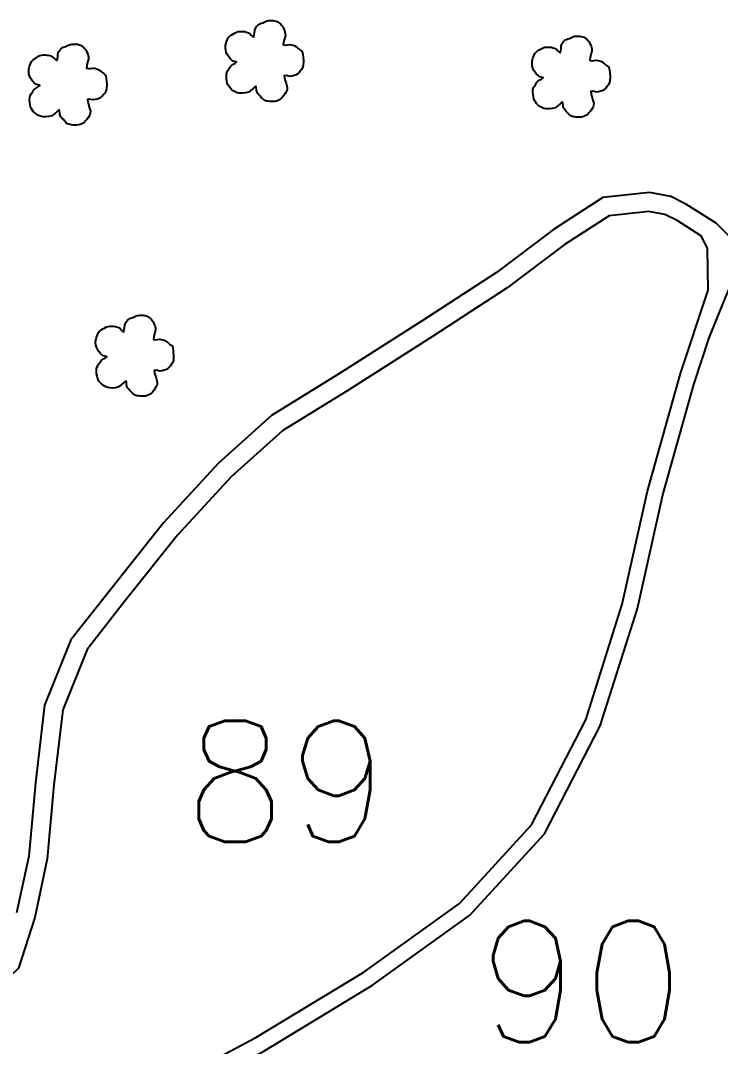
# Model space of a CAD drawing. Extents: x 730929 to 735129, y 7820181 to 7826121.
# Drawn here: x 732525.7 to 732675.8, y 7822302.5 to 7822522.6 of the extents above; entities that cross this region are included whole.
import ezdxf

# ---------------------------------------------------------------- set-up
doc = ezdxf.new("R2010")
doc.units = 0
doc.header["$MEASUREMENT"] = 0
doc.linetypes.add('CONTINUO', pattern=[0])
doc.linetypes.add('LIN0', pattern=[0])
for name, color, linetype in [('0114000475089', 5, 'Continuous'), ('0114000475090', 5, 'Continuous'), ('RESERVA', 3, 'Continuous'), ('SIMBOLO ARVORE', 118, 'Continuous'), ('TEXTO_NUN_TAL', 7, 'Continuous')]:
    doc.layers.add(name, color=color, linetype=linetype)
doc.styles.add('Simplex', font='simplex.shx')

msp = doc.modelspace()

# ---------------------------------------------------------------- linework, layer by layer
at = {"layer": '0114000475089', "linetype": 'CONTINUO', "flags": 128}
msp.add_lwpolyline([(732454.57, 7822325.61), (732461.98, 7822310.79), (732470.9, 7822294.11), (732478.02, 7822281.76), (732482.82, 7822280.65), (732489.1, 7822281.94), (732499.71, 7822283.86), (732530.06, 7822285.61), (732553.17, 7822292.18), (732576.18, 7822304.41), (732599.28, 7822318.44), (732619.83, 7822333.16), (732635.25, 7822350.05), (732646.91, 7822372.6), (732654.76, 7822397.35), (732660.16, 7822421.64), (732667.23, 7822446.88), (732673.21, 7822464.77), (732673.05, 7822473.7), (732671.77, 7822476.31), (732666.52, 7822479.66), (732663.88, 7822481.01), (732660.47, 7822481.65), (732651.97, 7822480.72), (732642.32, 7822474.45), (732630.07, 7822465.24), (732614.03, 7822454.8), (732595.86, 7822443.23), (732581.91, 7822434.61), (732570.88, 7822424.68), (732559.36, 7822412.2), (732548, 7822397.93), (732539.97, 7822387.69), (732534.72, 7822374.74), (732532.84, 7822358.63), (732531.38, 7822342.72), (732528.71, 7822330.15), (732525.2, 7822319.31), (732517.6, 7822312.01), (732508.49, 7822311.28), (732497.71, 7822320.91), (732487.73, 7822332.43), (732475.71, 7822339.87), (732466.31, 7822342.29), (732453.31, 7822341.67), (732450.4, 7822339.55), (732450.07, 7822336.75)], close=True, dxfattribs=at)
at = {"layer": '0114000475090', "linetype": 'CONTINUO', "flags": 128}
msp.add_lwpolyline([(732677.52, 7822464.76), (732679.75, 7822467.14), (732681.98, 7822467.29), (732687.82, 7822460.38), (732702.68, 7822443), (732719.9, 7822427.54), (732738, 7822417.08), (732743.81, 7822413.55), (732750.27, 7822408.54), (732753.47, 7822405.66), (732755.91, 7822399.27), (732748.82, 7822386.44), (732730.83, 7822366.61), (732709.72, 7822340.33), (732694.6, 7822317.97), (732678.35, 7822298.83), (732649, 7822275.21), (732612.76, 7822252.43), (732579.12, 7822235.43), (732550.52, 7822224.04), (732527.14, 7822209.25), (732520.19, 7822206.71), (732516.57, 7822209.9), (732510.06, 7822221.89), (732502.14, 7822238.1), (732492.76, 7822256.26), (732486.21, 7822268.19), (732484.54, 7822275.68), (732486.49, 7822277.61), (732494.7, 7822279.62), (732500.11, 7822280.51), (732530.63, 7822282.26), (732554.44, 7822289.04), (732577.85, 7822301.48), (732601.14, 7822315.63), (732622.08, 7822330.63), (732638.04, 7822348.11), (732650.03, 7822371.31), (732658.02, 7822396.47), (732663.43, 7822420.82), (732670.07, 7822444.53), (732673.42, 7822454.5)], close=True, dxfattribs=at)
at = {"layer": 'RESERVA', "flags": 128}
msp.add_lwpolyline([(732690.87, 7822462.97), (732674.87, 7822479.08), (732668.5, 7822483.14), (732665.18, 7822484.83), (732660.62, 7822485.69), (732650.58, 7822484.59), (732640.02, 7822477.73), (732627.77, 7822468.52), (732611.86, 7822458.16), (732593.73, 7822446.62), (732579.5, 7822437.82), (732568.07, 7822427.53), (732556.32, 7822414.8), (732544.87, 7822400.41), (732536.47, 7822389.71), (732530.81, 7822375.74), (732528.86, 7822359.05), (732527.42, 7822343.32), (732524.84, 7822331.18)], dxfattribs=at)
at = {"layer": 'SIMBOLO ARVORE', "linetype": 'LIN0', "elevation": 716.76, "flags": 128}
for points in [[(732576.08, 7822508.47), (732575.63, 7822508.08), (732575.13, 7822507.63), (732574.58, 7822507.21), (732573.94, 7822507.04), (732573.29, 7822506.97), (732572.67, 7822506.99), (732572.16, 7822507.1), (732571.71, 7822507.28), (732571.31, 7822507.52), (732570.93, 7822507.8), (732570.61, 7822508.12), (732570.34, 7822508.47), (732570.16, 7822508.8), (732570.03, 7822509.15), (732569.94, 7822509.56), (732569.86, 7822510.09), (732569.82, 7822510.64), (732569.83, 7822511.16), (732569.97, 7822511.55), (732570.15, 7822511.88), (732570.35, 7822512.17), (732570.51, 7822512.44), (732570.69, 7822512.69), (732570.9, 7822512.92), (732571.32, 7822513.2), (732571.72, 7822513.45), (732572, 7822513.67), (732571.88, 7822513.76), (732571.62, 7822513.82), (732571.3, 7822513.89), (732571.08, 7822514.03), (732570.85, 7822514.21), (732570.61, 7822514.46), (732570.32, 7822514.83), (732570.04, 7822515.26), (732569.8, 7822515.74), (732569.68, 7822516.23), (732569.63, 7822516.74), (732569.66, 7822517.26), (732569.8, 7822517.84), (732570.01, 7822518.38), (732570.24, 7822518.85), (732570.42, 7822519.09), (732570.62, 7822519.27), (732570.86, 7822519.42), (732571.2, 7822519.66), (732571.58, 7822519.9), (732571.98, 7822520.1), (732572.38, 7822520.2), (732572.77, 7822520.25), (732573.16, 7822520.26), (732573.49, 7822520.24), (732573.81, 7822520.2), (732574.1, 7822520.12), (732574.35, 7822520.04), (732574.6, 7822519.93), (732574.84, 7822519.78), (732575.14, 7822519.46), (732575.42, 7822519.18), (732575.66, 7822519.05), (732575.78, 7822519.43), (732575.85, 7822519.93), (732575.9, 7822520.44), (732575.95, 7822520.67), (732576.02, 7822520.84), (732576.11, 7822521), (732576.27, 7822521.27), (732576.48, 7822521.53), (732576.72, 7822521.77), (732577, 7822521.91), (732577.31, 7822522.01), (732577.63, 7822522.1), (732577.92, 7822522.25), (732578.21, 7822522.38), (732578.51, 7822522.5), (732578.84, 7822522.56), (732579.17, 7822522.59), (732579.51, 7822522.59), (732579.83, 7822522.57), (732580.15, 7822522.53), (732580.45, 7822522.45), (732580.73, 7822522.35), (732580.98, 7822522.21), (732581.22, 7822522.05), (732581.42, 7822521.88), (732581.61, 7822521.67), (732581.78, 7822521.44), (732581.97, 7822521.14), (732582.14, 7822520.81), (732582.28, 7822520.45), (732582.4, 7822520.14), (732582.47, 7822519.78), (732582.48, 7822519.36), (732582.28, 7822518.67), (732582.09, 7822517.98), (732582.02, 7822517.41), (732582.38, 7822517.31), (732582.86, 7822517.35), (732583.39, 7822517.43), (732583.78, 7822517.39), (732584.16, 7822517.3), (732584.52, 7822517.16), (732584.9, 7822516.91), (732585.26, 7822516.62), (732585.58, 7822516.32), (732585.83, 7822516.18), (732586.02, 7822515.98), (732586.17, 7822515.64), (732586.29, 7822514.8), (732586.35, 7822513.86), (732586.33, 7822512.96), (732586.17, 7822512.45), (732585.95, 7822512.06), (732585.67, 7822511.76), (732585.42, 7822511.45), (732585.13, 7822511.18), (732584.8, 7822510.96), (732584.36, 7822510.79), (732583.9, 7822510.67), (732583.43, 7822510.59), (732582.92, 7822510.73), (732582.5, 7822510.8), (732582.22, 7822510.7), (732582.37, 7822509.96), (732582.62, 7822509.07), (732582.86, 7822508.2), (732582.84, 7822507.75), (732582.74, 7822507.41), (732582.57, 7822507.13), (732582.36, 7822506.77), (732582.11, 7822506.42), (732581.84, 7822506.11), (732581.6, 7822505.86), (732581.34, 7822505.64), (732581.05, 7822505.47), (732580.69, 7822505.34), (732580.31, 7822505.25), (732579.91, 7822505.2), (732579.53, 7822505.19), (732579.15, 7822505.21), (732578.79, 7822505.26), (732578.5, 7822505.3), (732578.22, 7822505.37), (732577.95, 7822505.5), (732577.62, 7822505.78), (732577.29, 7822506.1), (732576.98, 7822506.45), (732576.72, 7822506.72), (732576.5, 7822507), (732576.33, 7822507.31), (732576.27, 7822507.77), (732576.22, 7822508.23), (732576.13, 7822508.6), (732576.13, 7822508.6)], [(732533.88, 7822503.42), (732533.43, 7822503.03), (732532.93, 7822502.58), (732532.38, 7822502.16), (732531.74, 7822501.99), (732531.09, 7822501.92), (732530.47, 7822501.94), (732529.96, 7822502.05), (732529.51, 7822502.23), (732529.11, 7822502.47), (732528.73, 7822502.75), (732528.41, 7822503.07), (732528.14, 7822503.42), (732527.96, 7822503.75), (732527.83, 7822504.1), (732527.74, 7822504.51), (732527.66, 7822505.04), (732527.62, 7822505.59), (732527.63, 7822506.11), (732527.77, 7822506.5), (732527.95, 7822506.83), (732528.15, 7822507.12), (732528.31, 7822507.39), (732528.48, 7822507.64), (732528.7, 7822507.87), (732529.12, 7822508.15), (732529.52, 7822508.4), (732529.8, 7822508.62), (732529.68, 7822508.71), (732529.42, 7822508.77), (732529.1, 7822508.84), (732528.88, 7822508.98), (732528.65, 7822509.16), (732528.41, 7822509.41), (732528.12, 7822509.78), (732527.84, 7822510.21), (732527.6, 7822510.69), (732527.48, 7822511.18), (732527.43, 7822511.69), (732527.45, 7822512.21), (732527.6, 7822512.79), (732527.81, 7822513.33), (732528.04, 7822513.8), (732528.22, 7822514.04), (732528.42, 7822514.22), (732528.66, 7822514.37), (732529, 7822514.61), (732529.37, 7822514.85), (732529.78, 7822515.05), (732530.18, 7822515.15), (732530.57, 7822515.2), (732530.95, 7822515.21), (732531.29, 7822515.19), (732531.61, 7822515.15), (732531.9, 7822515.07), (732532.15, 7822514.99), (732532.4, 7822514.88), (732532.64, 7822514.73), (732532.94, 7822514.41), (732533.22, 7822514.13), (732533.46, 7822514), (732533.57, 7822514.38), (732533.65, 7822514.88), (732533.7, 7822515.39), (732533.75, 7822515.62), (732533.82, 7822515.79), (732533.91, 7822515.95), (732534.07, 7822516.21), (732534.28, 7822516.48), (732534.52, 7822516.72), (732534.8, 7822516.86), (732535.11, 7822516.96), (732535.43, 7822517.05), (732535.72, 7822517.2), (732536.01, 7822517.33), (732536.31, 7822517.45), (732536.64, 7822517.51), (732536.97, 7822517.54), (732537.31, 7822517.54), (732537.63, 7822517.52), (732537.95, 7822517.48), (732538.25, 7822517.4), (732538.52, 7822517.3), (732538.78, 7822517.16), (732539.01, 7822517), (732539.22, 7822516.83), (732539.41, 7822516.62), (732539.58, 7822516.38), (732539.77, 7822516.09), (732539.94, 7822515.75), (732540.08, 7822515.4), (732540.2, 7822515.09), (732540.27, 7822514.73), (732540.28, 7822514.31), (732540.07, 7822513.62), (732539.89, 7822512.93), (732539.82, 7822512.36), (732540.18, 7822512.26), (732540.66, 7822512.3), (732541.19, 7822512.38), (732541.58, 7822512.34), (732541.96, 7822512.25), (732542.32, 7822512.11), (732542.7, 7822511.86), (732543.06, 7822511.57), (732543.38, 7822511.27), (732543.63, 7822511.13), (732543.82, 7822510.93), (732543.97, 7822510.59), (732544.09, 7822509.75), (732544.15, 7822508.81), (732544.13, 7822507.91), (732543.97, 7822507.4), (732543.75, 7822507.01), (732543.47, 7822506.71), (732543.22, 7822506.4), (732542.93, 7822506.13), (732542.6, 7822505.91), (732542.16, 7822505.74), (732541.7, 7822505.61), (732541.22, 7822505.54), (732540.72, 7822505.68), (732540.3, 7822505.75), (732540.02, 7822505.65), (732540.17, 7822504.9), (732540.41, 7822504.02), (732540.66, 7822503.14), (732540.64, 7822502.7), (732540.54, 7822502.36), (732540.37, 7822502.08), (732540.16, 7822501.72), (732539.91, 7822501.37), (732539.64, 7822501.06), (732539.4, 7822500.8), (732539.14, 7822500.59), (732538.85, 7822500.42), (732538.49, 7822500.29), (732538.11, 7822500.2), (732537.71, 7822500.14), (732537.32, 7822500.14), (732536.95, 7822500.16), (732536.59, 7822500.21), (732536.3, 7822500.25), (732536.02, 7822500.32), (732535.75, 7822500.45), (732535.42, 7822500.73), (732535.09, 7822501.05), (732534.78, 7822501.4), (732534.52, 7822501.67), (732534.3, 7822501.95), (732534.13, 7822502.25), (732534.07, 7822502.72), (732534.02, 7822503.18), (732533.92, 7822503.55), (732533.92, 7822503.55)], [(732641.85, 7822505.11), (732641.4, 7822504.72), (732640.9, 7822504.27), (732640.34, 7822503.85), (732639.71, 7822503.68), (732639.06, 7822503.61), (732638.44, 7822503.63), (732637.93, 7822503.74), (732637.48, 7822503.92), (732637.07, 7822504.16), (732636.7, 7822504.44), (732636.38, 7822504.76), (732636.11, 7822505.11), (732635.93, 7822505.44), (732635.8, 7822505.79), (732635.71, 7822506.19), (732635.63, 7822506.73), (732635.59, 7822507.28), (732635.6, 7822507.8), (732635.74, 7822508.19), (732635.92, 7822508.52), (732636.12, 7822508.81), (732636.28, 7822509.08), (732636.45, 7822509.33), (732636.67, 7822509.56), (732637.09, 7822509.84), (732637.49, 7822510.09), (732637.77, 7822510.31), (732637.65, 7822510.4), (732637.39, 7822510.46), (732637.07, 7822510.53), (732636.85, 7822510.66), (732636.62, 7822510.85), (732636.38, 7822511.1), (732636.09, 7822511.47), (732635.81, 7822511.9), (732635.57, 7822512.38), (732635.44, 7822512.87), (732635.4, 7822513.38), (732635.42, 7822513.9), (732635.57, 7822514.48), (732635.78, 7822515.02), (732636.01, 7822515.49), (732636.19, 7822515.73), (732636.39, 7822515.91), (732636.63, 7822516.06), (732636.96, 7822516.3), (732637.34, 7822516.54), (732637.75, 7822516.74), (732638.15, 7822516.84), (732638.54, 7822516.89), (732638.92, 7822516.9), (732639.26, 7822516.88), (732639.58, 7822516.84), (732639.87, 7822516.76), (732640.12, 7822516.68), (732640.37, 7822516.57), (732640.61, 7822516.42), (732640.91, 7822516.1), (732641.19, 7822515.82), (732641.43, 7822515.69), (732641.54, 7822516.07), (732641.62, 7822516.57), (732641.67, 7822517.08), (732641.72, 7822517.31), (732641.79, 7822517.48), (732641.88, 7822517.64), (732642.04, 7822517.9), (732642.25, 7822518.17), (732642.49, 7822518.41), (732642.77, 7822518.55), (732643.08, 7822518.65), (732643.4, 7822518.74), (732643.69, 7822518.89), (732643.98, 7822519.02), (732644.28, 7822519.14), (732644.61, 7822519.2), (732644.94, 7822519.23), (732645.28, 7822519.23), (732645.6, 7822519.21), (732645.92, 7822519.17), (732646.22, 7822519.09), (732646.49, 7822518.99), (732646.75, 7822518.85), (732646.98, 7822518.69), (732647.19, 7822518.51), (732647.38, 7822518.31), (732647.55, 7822518.07), (732647.74, 7822517.78), (732647.91, 7822517.44), (732648.05, 7822517.09), (732648.17, 7822516.78), (732648.23, 7822516.42), (732648.24, 7822516), (732648.04, 7822515.3), (732647.86, 7822514.62), (732647.79, 7822514.05), (732648.15, 7822513.95), (732648.63, 7822513.99), (732649.16, 7822514.07), (732649.55, 7822514.03), (732649.93, 7822513.94), (732650.29, 7822513.8), (732650.67, 7822513.55), (732651.03, 7822513.26), (732651.35, 7822512.96), (732651.6, 7822512.82), (732651.79, 7822512.62), (732651.94, 7822512.28), (732652.06, 7822511.44), (732652.12, 7822510.5), (732652.1, 7822509.6), (732651.94, 7822509.09), (732651.72, 7822508.7), (732651.44, 7822508.4), (732651.19, 7822508.09), (732650.9, 7822507.82), (732650.57, 7822507.6), (732650.13, 7822507.43), (732649.67, 7822507.3), (732649.19, 7822507.23), (732648.69, 7822507.37), (732648.27, 7822507.44), (732647.99, 7822507.34), (732648.14, 7822506.59), (732648.38, 7822505.71), (732648.63, 7822504.83), (732648.61, 7822504.39), (732648.51, 7822504.05), (732648.34, 7822503.77), (732648.13, 7822503.4), (732647.88, 7822503.06), (732647.61, 7822502.75), (732647.37, 7822502.49), (732647.11, 7822502.28), (732646.82, 7822502.11), (732646.46, 7822501.98), (732646.08, 7822501.89), (732645.68, 7822501.83), (732645.29, 7822501.83), (732644.92, 7822501.85), (732644.56, 7822501.9), (732644.27, 7822501.94), (732643.99, 7822502.01), (732643.72, 7822502.14), (732643.39, 7822502.42), (732643.06, 7822502.74), (732642.75, 7822503.09), (732642.49, 7822503.36), (732642.27, 7822503.64), (732642.1, 7822503.94), (732642.04, 7822504.41), (732641.99, 7822504.87), (732641.89, 7822505.24), (732641.89, 7822505.24)], [(732548.23, 7822445.26), (732547.78, 7822444.86), (732547.27, 7822444.41), (732546.72, 7822443.99), (732546.08, 7822443.82), (732545.44, 7822443.75), (732544.81, 7822443.77), (732544.31, 7822443.88), (732543.85, 7822444.06), (732543.45, 7822444.3), (732543.08, 7822444.59), (732542.75, 7822444.91), (732542.49, 7822445.25), (732542.31, 7822445.58), (732542.18, 7822445.94), (732542.09, 7822446.34), (732542, 7822446.87), (732541.96, 7822447.42), (732541.98, 7822447.94), (732542.11, 7822448.33), (732542.29, 7822448.66), (732542.5, 7822448.96), (732542.66, 7822449.22), (732542.83, 7822449.47), (732543.05, 7822449.71), (732543.47, 7822449.98), (732543.87, 7822450.23), (732544.15, 7822450.45), (732544.03, 7822450.54), (732543.77, 7822450.6), (732543.45, 7822450.67), (732543.23, 7822450.81), (732543, 7822450.99), (732542.76, 7822451.24), (732542.46, 7822451.61), (732542.18, 7822452.05), (732541.95, 7822452.52), (732541.82, 7822453.01), (732541.77, 7822453.52), (732541.8, 7822454.04), (732541.95, 7822454.62), (732542.15, 7822455.16), (732542.39, 7822455.63), (732542.57, 7822455.88), (732542.77, 7822456.05), (732543, 7822456.2), (732543.34, 7822456.45), (732543.72, 7822456.68), (732544.12, 7822456.88), (732544.53, 7822456.98), (732544.92, 7822457.03), (732545.3, 7822457.04), (732545.64, 7822457.02), (732545.95, 7822456.98), (732546.24, 7822456.91), (732546.5, 7822456.82), (732546.74, 7822456.71), (732546.99, 7822456.56), (732547.28, 7822456.24), (732547.56, 7822455.96), (732547.8, 7822455.83), (732547.92, 7822456.21), (732548, 7822456.71), (732548.05, 7822457.23), (732548.1, 7822457.45), (732548.16, 7822457.62), (732548.26, 7822457.78), (732548.42, 7822458.05), (732548.62, 7822458.31), (732548.87, 7822458.55), (732549.15, 7822458.69), (732549.46, 7822458.79), (732549.77, 7822458.89), (732550.06, 7822459.03), (732550.36, 7822459.16), (732550.66, 7822459.28), (732550.99, 7822459.34), (732551.32, 7822459.37), (732551.65, 7822459.37), (732551.98, 7822459.35), (732552.3, 7822459.31), (732552.6, 7822459.24), (732552.87, 7822459.13), (732553.13, 7822458.99), (732553.36, 7822458.83), (732553.57, 7822458.66), (732553.75, 7822458.46), (732553.93, 7822458.22), (732554.12, 7822457.92), (732554.28, 7822457.59), (732554.43, 7822457.23), (732554.54, 7822456.92), (732554.61, 7822456.56), (732554.62, 7822456.14), (732554.42, 7822455.45), (732554.24, 7822454.76), (732554.17, 7822454.19), (732554.52, 7822454.09), (732555, 7822454.13), (732555.54, 7822454.21), (732555.93, 7822454.17), (732556.3, 7822454.08), (732556.66, 7822453.94), (732557.05, 7822453.69), (732557.41, 7822453.4), (732557.73, 7822453.1), (732557.98, 7822452.96), (732558.17, 7822452.77), (732558.32, 7822452.43), (732558.44, 7822451.58), (732558.5, 7822450.65), (732558.48, 7822449.74), (732558.32, 7822449.23), (732558.09, 7822448.84), (732557.82, 7822448.54), (732557.57, 7822448.23), (732557.28, 7822447.96), (732556.95, 7822447.74), (732556.51, 7822447.57), (732556.04, 7822447.45), (732555.57, 7822447.38), (732555.07, 7822447.51), (732554.65, 7822447.58), (732554.37, 7822447.48), (732554.51, 7822446.74), (732554.76, 7822445.85), (732555.01, 7822444.98), (732554.99, 7822444.53), (732554.89, 7822444.19), (732554.72, 7822443.91), (732554.5, 7822443.55), (732554.26, 7822443.2), (732553.99, 7822442.89), (732553.75, 7822442.64), (732553.48, 7822442.43), (732553.19, 7822442.26), (732552.84, 7822442.12), (732552.45, 7822442.03), (732552.06, 7822441.98), (732551.67, 7822441.97), (732551.29, 7822441.99), (732550.94, 7822442.04), (732550.65, 7822442.08), (732550.37, 7822442.15), (732550.1, 7822442.28), (732549.77, 7822442.56), (732549.44, 7822442.89), (732549.13, 7822443.23), (732548.87, 7822443.5), (732548.65, 7822443.78), (732548.47, 7822444.09), (732548.42, 7822444.56), (732548.37, 7822445.01), (732548.27, 7822445.38), (732548.27, 7822445.38)]]:
    msp.add_lwpolyline(points, dxfattribs=at)

# ---------------------------------------------------------------- texts
at = {"layer": 'TEXTO_NUN_TAL', "linetype": 'Continuous', "style": 'Simplex'}
for s, p in [('89', (732560.55, 7822346.38, 716.76)), ('90', (732623.69, 7822303.43, 716.76))]:
    msp.add_text(s, height=26, dxfattribs=at).set_placement(p)

doc.saveas('drawing.dxf')
